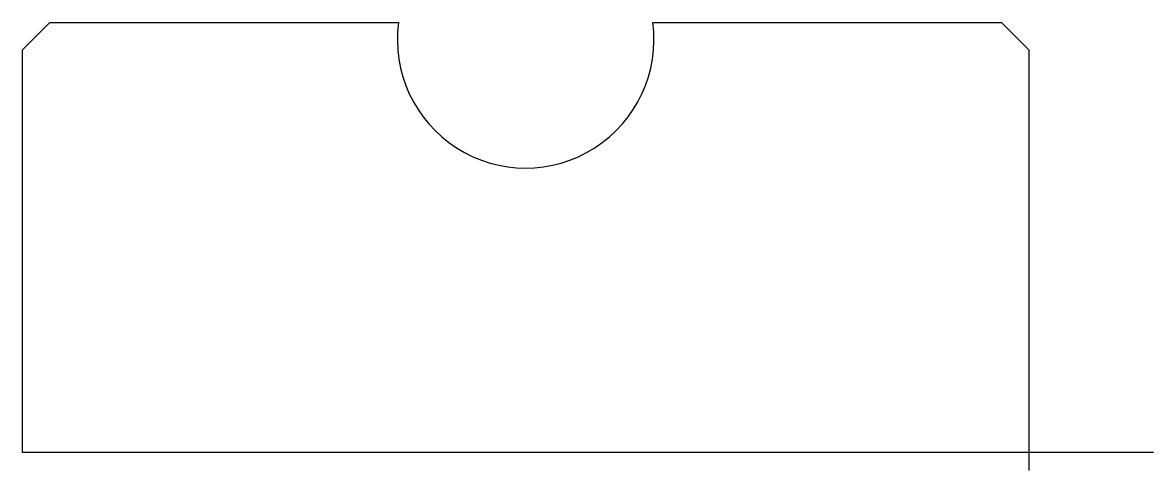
# Model space of a CAD drawing. Header units: metres. Extents: x 646 to 963, y 404 to 530.
import ezdxf

# ---------------------------------------------------------------- set-up
doc = ezdxf.new("R2010")
doc.units = ezdxf.units.M

msp = doc.modelspace()

# ---------------------------------------------------------------- linework, layer by layer
at = {"layer": 'TOOL_0'}
for p, q in [((645.794, 522.212), (653.44, 529.858)), ((653.44, 529.858), (751.315, 529.858)), ((822.672, 529.858), (920.547, 529.858)), ((920.547, 529.858), (928.193, 522.212)), ((645.794, 409.258), (645.794, 522.212)), ((928.193, 522.212), (928.193, 409.258)), ((928.194, 409.258), (645.794, 409.258)), ((928.193, 409.258), (928.193, 404.258)), ((963.194, 409.258), (928.194, 409.258))]:
    msp.add_line(p, q, dxfattribs=at)
msp.add_arc((786.994, 525.058), 36, 172.33784, 7.66238, dxfattribs=at)

doc.saveas('drawing.dxf')
